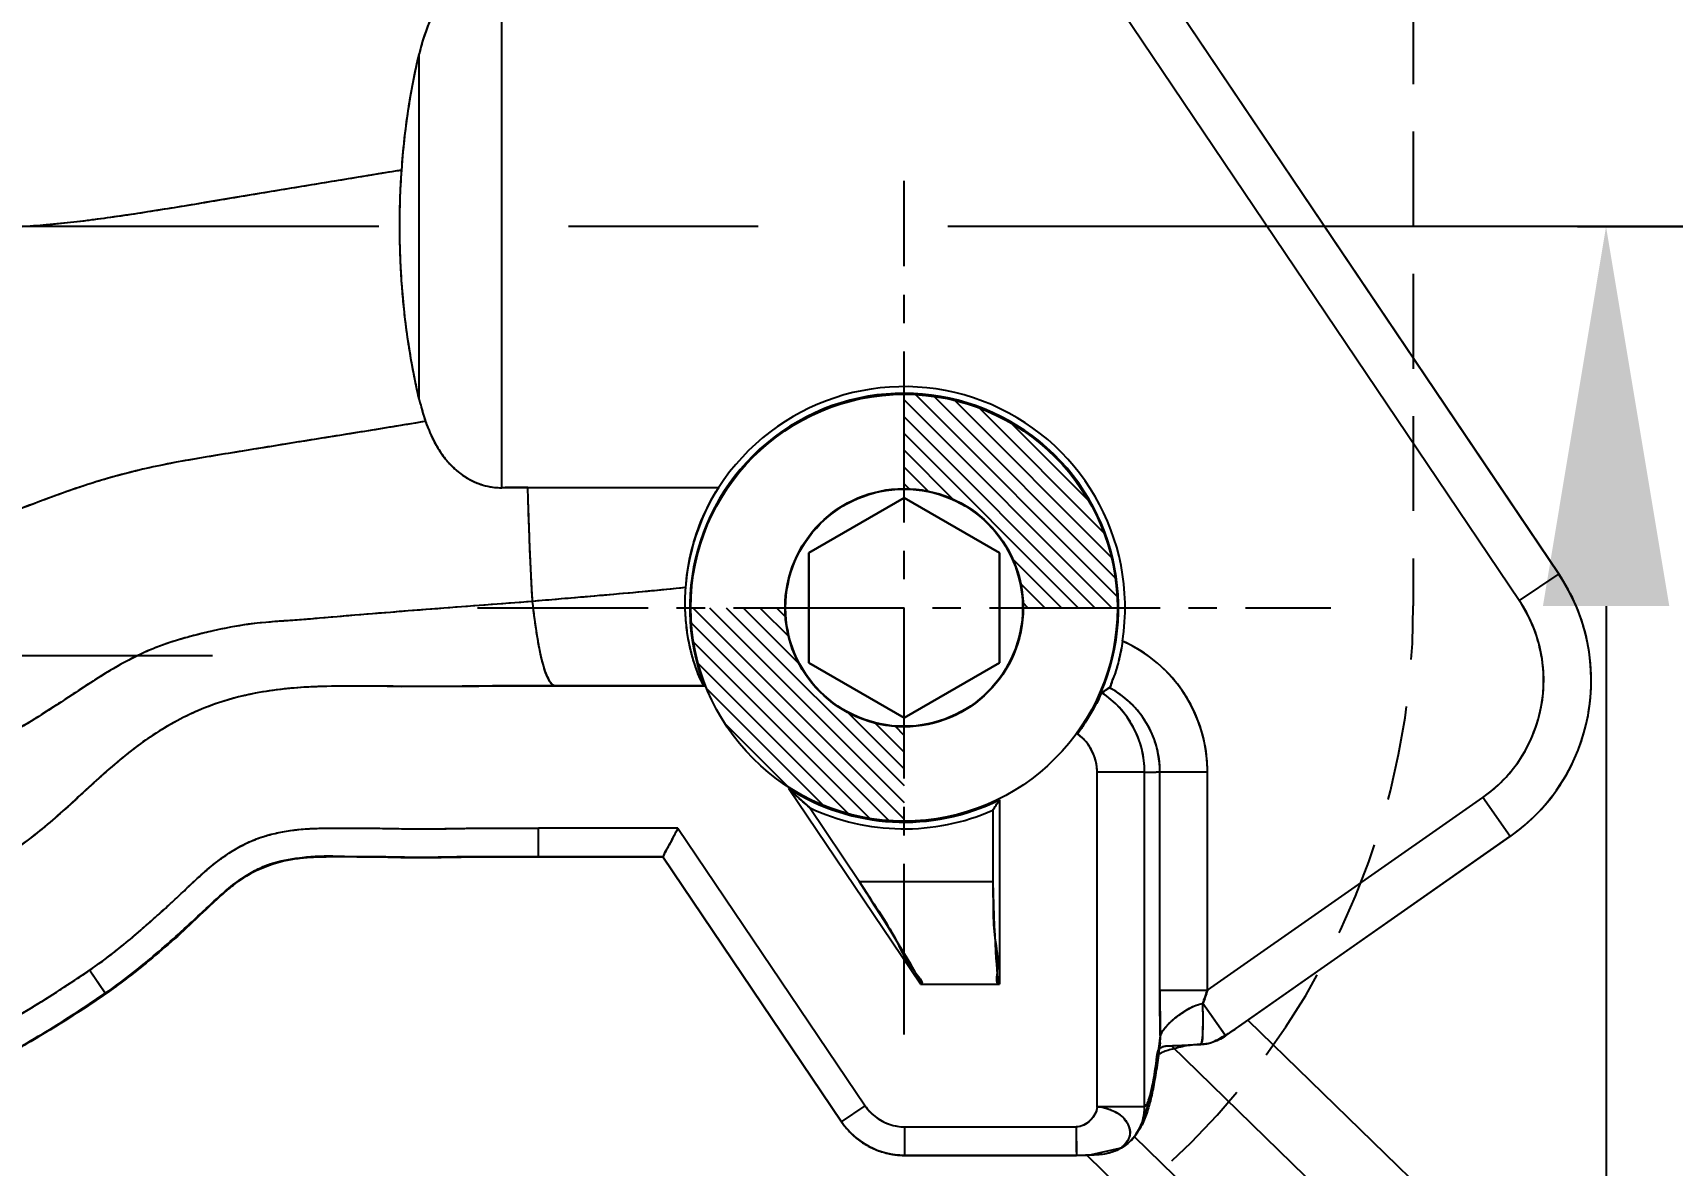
# Model space of a CAD drawing. Header units: millimetres. Extents: x 23075 to 24509, y -21593 to -20579.
# Drawn here: x 23728.56 to 23745.86, y -20916.78 to -20904.84 of the extents above; entities that cross this region are included whole.
import ezdxf

# ---------------------------------------------------------------- set-up
doc = ezdxf.new("R2010")
doc.units = ezdxf.units.MM
doc.header["$LTSCALE"] = 8
for name, pattern in [('CENTER', [2, 1.25, -0.25, 0.25, -0.25]), ('CENTER2', [1.125, 0.75, -0.125, 0.125, -0.125]), ('HIDDEN', [0.375, 0.25, -0.125]), ('HIDDEN2', [0.1875, 0.125, -0.0625])]:
    doc.linetypes.add(name, pattern=pattern)
doc.layers.get('DEFPOINTS').update_dxf_attribs({"color": 6})
for name, color, linetype in [('Cav-cor', 30, 'Continuous'), ('CL', 1, 'Continuous'), ('PIN', 5, 'Continuous'), ('PRODUCT', 1, 'Continuous'), ('SCREW', 52, 'HIDDEN'), ('SP', 3, 'Continuous')]:
    doc.layers.add(name, color=color, linetype=linetype)
doc.layers.add('dim', color=3, linetype='Continuous', lineweight=15)
doc.styles.get("Standard").update_dxf_attribs({"font": 'txt.shx', "width": 0.8, "bigfont": 'chineset.shx'})
doc.dimstyles.new('ISO-25', dxfattribs={"dimtxt": 5, "dimasz": 4, "dimexe": 0.3, "dimexo": 0.3, "dimtad": 0, "dimzin": 1, "dimdsep": 46, "dimtxsty": 'Standard', "dimcen": 0, "dimclrd": 3, "dimclre": 3, "dimclrt": 3, "dimazin": 0, "dimtfac": 1, "dimtofl": 0, "dimtmove": 0, "dimatfit": 0, "dimfxl": 0, "dimarcsym": 0})

# ---------------------------------------------------------------- blocks, each defined once
blk = doc.blocks.new('20100512.182342')
at = {"linetype": 'HIDDEN'}
blk.add_circle((0, 0), 5.5, dxfattribs=at)
at = {"layer": 'SCREW', "linetype": 'CENTER', "ltscale": 5}
for p, q in [((0, -7.042), (0, 7.042)), ((-7, 0), (7, 0))]:
    blk.add_line(p, q, dxfattribs=at)
at = {"layer": 'SCREW', "linetype": 'Continuous'}
blk.add_lwpolyline([(-1.443, 2.5), (-2.887, 0), (-1.443, -2.5), (1.443, -2.5), (2.887, 0), (1.443, 2.5)], close=True, dxfattribs=at)
at = {"layer": 'SCREW'}
for radius in [5, 3]:
    blk.add_circle((0, 0), radius, dxfattribs=at)
blk = doc.blocks.new('20160826.095208')
at = {"layer": 'SP', "linetype": 'HIDDEN'}
blk.add_circle((0, 0), 16.5, dxfattribs=at)
blk = doc.blocks.new('*D28240')
at = {"layer": 'DEFPOINTS', "color": 0}
for p in [(23758.156, -20906.888), (23745.158, -20996.885), (23756.656, -20996.885)]:
    blk.add_point(p, dxfattribs=at)
at = {"layer": 'dim', "color": 3, "lineweight": -2}
for p, q in [((23757.856, -20906.888), (23744.858, -20906.888)), ((23745.158, -20910.888), (23745.158, -20944.261)), ((23745.158, -20992.885), (23745.158, -20959.511)), ((23756.356, -20996.885), (23744.858, -20996.885))]:
    blk.add_line(p, q, dxfattribs=at)
at = {"layer": 'dim', "color": 3}
for points in [[(23745.825, -20910.888), (23744.492, -20910.888), (23745.158, -20906.888)], [(23744.492, -20992.885), (23745.825, -20992.885), (23745.158, -20996.885)]]:
    blk.add_solid(points, dxfattribs=at)
at = {"layer": 'dim', "color": 3, "insert": (23745.158, -20951.886), "char_height": 5, "attachment_point": 5, "rotation": 90}
blk.add_mtext('90.00', dxfattribs=at)

msp = doc.modelspace()

# ---------------------------------------------------------------- hatches: boundary and pattern name
at = {"layer": 'PIN', "linetype": 'Continuous'}
h = msp.add_hatch(dxfattribs=at)
h.set_pattern_fill('ANSI31', color=62, angle=90, style=0)
h.set_pattern_definition([(135, (23503.0448, -21216.53361), (-0.088388348, -0.088388348), [])])
h.paths.add_polyline_path([(23737.754, -20909.655), (23737.754, -20908.655, -0.414214), (23740.004, -20910.905), (23739.004, -20910.905, 0.414214)])
h.paths.add_polyline_path([(23735.504, -20910.905), (23736.504, -20910.905, 0.414214), (23737.754, -20912.155), (23737.754, -20913.155, -0.414214)])

# ---------------------------------------------------------------- linework, layer by layer
at = {"linetype": 'HIDDEN2'}
msp.add_lwpolyline([(23743.125, -20896.885), (23743.125, -20910.885, -0.414214), (23735.125, -20918.885), (23711.125, -20918.885, -0.414214), (23703.125, -20910.885), (23703.125, -20896.885, -0.414214), (23711.125, -20888.885), (23735.125, -20888.885, -0.414214)], format="xyb", close=True, dxfattribs=at)
at = {"layer": 'Cav-cor', "color": 241}
for p, q in [((23744.657, -20910.548), (23738.218, -20901.001)), ((23744.242, -20910.828), (23738.622, -20902.496)), ((23733.51, -20909.64), (23733.51, -20904.137)), ((23732.64, -20908.71), (23732.64, -20905.064)), ((23737.754, -20909.745), (23736.749, -20910.325)), ((23738.759, -20910.325), (23737.754, -20909.745)), ((23736.749, -20910.325), (23736.749, -20911.485)), ((23738.759, -20911.485), (23738.759, -20910.325)), ((23744.659, -20910.547), (23744.242, -20910.828)), ((23736.749, -20911.485), (23737.754, -20912.066)), ((23737.754, -20912.066), (23738.759, -20911.485)), ((23732.302, -20911.733), (23732.457, -20911.735)), ((23732.457, -20911.735), (23734.08, -20911.728)), ((23734.079, -20911.729), (23735.647, -20911.728)), ((23735.648, -20911.728), (23735.647, -20911.728)), ((23740.291, -20912.64), (23739.79, -20912.64)), ((23739.79, -20916.168), (23739.79, -20912.64)), ((23740.291, -20916.168), (23740.291, -20912.64)), ((23740.452, -20912.635), (23740.954, -20912.635)), ((23740.452, -20914.938), (23740.452, -20912.635)), ((23740.954, -20914.938), (23740.954, -20912.635)), ((23737.927, -20914.875), (23736.534, -20912.809)), ((23738.759, -20912.931), (23738.759, -20914.875)), ((23740.954, -20914.938), (23743.857, -20912.906)), ((23744.145, -20913.317), (23743.857, -20912.906)), ((23737.28, -20913.79), (23736.756, -20913.012)), ((23738.689, -20913.041), (23738.689, -20913.79)), ((23733.896, -20913.527), (23733.897, -20913.23)), ((23735.369, -20913.229), (23737.343, -20916.156)), ((23741.281, -20915.323), (23744.144, -20913.318)), ((23735.208, -20913.526), (23737.093, -20916.321)), ((23737.28, -20913.79), (23738.689, -20913.79)), ((23729.326, -20914.97), (23729.161, -20914.727)), ((23737.927, -20914.875), (23738.759, -20914.875)), ((23740.452, -20914.938), (23740.954, -20914.938)), ((23741.14, -20915.412), (23740.905, -20915.078)), ((23741.381, -20915.253), (23747.395, -20921.104)), ((23740.426, -20915.599), (23740.432, -20915.576)), ((23740.454, -20915.494), (23740.439, -20915.559)), ((23740.454, -20915.493), (23740.457, -20915.432)), ((23740.454, -20915.494), (23740.454, -20915.493)), ((23740.573, -20915.522), (23746.867, -20921.646)), ((23740.884, -20915.508), (23740.92, -20915.506)), ((23737.093, -20916.325), (23737.343, -20916.156)), ((23740.291, -20916.168), (23739.79, -20916.168)), ((23737.76, -20916.378), (23739.57, -20916.378)), ((23737.76, -20916.676), (23737.76, -20916.378)), ((23739.57, -20916.378), (23739.571, -20916.677)), ((23739.699, -20916.676), (23740.056, -20916.594)), ((23740.181, -20916.481), (23745.588, -20921.742)), ((23737.76, -20916.676), (23739.681, -20916.676)), ((23739.681, -20916.676), (23745.248, -20922.091)), ((23739.681, -20916.676), (23739.699, -20916.676))]:
    msp.add_line(p, q, dxfattribs=at)
msp.add_circle((23737.754, -20910.905), 1.256, dxfattribs=at)
for centre, radius, start, end in [((23737.754, -20910.905), 2.261, 323.9916, 201.3485), ((23737.754, -20910.905), 2.331, 351.286, 147.1505), ((23733.665, -20948.178), 38.539, 89.8223, 90.2302), ((23737.713, -20910.853), 2.269, 147.692, 175.9489), ((23742.992, -20911.671), 1.508, 305.0016, 33.9961), ((23739.449, -20912.634), 1.505, 359.9917, 66.0975), ((23736.796, -20907.182), 5.531, 303.3777, 304.3651), ((23739.448, -20912.635), 1.004, 0.0275, 62.0565), ((23739.286, -20912.64), 1.005, 0.0006, 56.6172), ((23739.288, -20912.64), 0.502, 0.0062, 53.9263), ((23740.267, -20909.591), 3.049, 270.4668, 273.4896), ((23739.844, -20909.418), 4.739, 225.6963, 229.3278), ((23737.754, -20910.905), 2.261, 237.3504, 296.3878), ((23734.114, -20910.049), 5.466, 326.8169, 328.186), ((23737.754, -20910.905), 2.331, 244.642, 293.6389), ((23765.571, -20914.953), 25.119, 179.9658, 181.0915), ((23759.475, -20921.487), 19.644, 160.5266, 160.9566), ((23731.748, -20914.377), 8.773, 352.1525, 352.6366), ((23730.346, -20914.194), 10.186, 352.6293, 353.0206), ((23740.873, -20915.143), 0.366, 277.3749, 285.8484), ((23737.76, -20915.875), 0.502, 213.9935, 269.9953), ((23739.786, -20916.169), 0.505, 345.7326, 0.1007), ((23737.76, -20915.872), 0.804, 213.9892, 269.9886)]:
    msp.add_arc(centre, radius, start, end, dxfattribs=at)
for centre, major_axis, ratio, start_param, end_param in [((23742.991, -20911.672), (1.647, 1.153), 0.999962, -1.570796, -0.017453), ((23732.538, -20906.885), (-5.391, 7.989), 0.01447, -3.151355, -2.624121), ((23738.759, -20906.885), (0, 7.99), 0.017455, -3.668826, -3.141593)]:
    msp.add_ellipse(centre, major_axis=major_axis, ratio=ratio, start_param=start_param, end_param=end_param, dxfattribs=at)
for points, knots in [([(23733.51, -20904.137), (23733.449, -20904.136), (23733.328, -20904.152), (23733.161, -20904.221), (23733.02, -20904.324), (23732.867, -20904.49), (23732.731, -20904.74), (23732.666, -20904.955), (23732.64, -20905.064)], [0, 0, 0, 0, 0.133441, 0.263403, 0.389037, 0.511723, 0.754131, 1, 1, 1, 1]), ([(23732.455, -20906.292), (23732.463, -20906.186), (23732.481, -20905.976), (23732.534, -20905.566), (23732.593, -20905.262), (23732.64, -20905.064)], [0, 0, 0, 0, 0.255872, 0.508491, 1, 1, 1, 1]), ([(23732.455, -20906.292), (23732.267, -20906.322), (23731.89, -20906.384), (23731.326, -20906.477), (23730.761, -20906.57), (23730.197, -20906.665), (23729.633, -20906.756), (23729.161, -20906.823), (23728.784, -20906.864), (23728.502, -20906.887), (23728.223, -20906.897), (23728.038, -20906.904), (23727.947, -20906.912)], [0, 0, 0, 0, 0.125618, 0.251224, 0.376854, 0.502429, 0.628152, 0.75348, 0.815933, 0.878128, 0.939737, 1, 1, 1, 1]), ([(23732.64, -20908.71), (23732.594, -20908.519), (23732.54, -20908.226), (23732.486, -20907.831), (23732.448, -20907.424), (23732.427, -20906.91), (23732.44, -20906.498), (23732.455, -20906.292)], [0, 0, 0, 0, 0.241975, 0.366097, 0.491814, 0.74582, 1, 1, 1, 1]), ([(23732.64, -20908.71), (23732.645, -20908.729), (23732.664, -20908.807), (23732.687, -20908.883), (23732.706, -20908.94)], [0, 0, 0, 0, 0.251118, 1, 1, 1, 1]), ([(23732.706, -20908.94), (23732.504, -20908.974), (23732.101, -20909.041), (23731.596, -20909.12), (23731.192, -20909.185), (23730.89, -20909.235), (23730.588, -20909.284), (23730.285, -20909.334), (23729.984, -20909.388), (23729.583, -20909.474), (23729.19, -20909.586), (23728.805, -20909.722), (23728.519, -20909.83), (23728.231, -20909.931), (23728.037, -20909.993), (23727.939, -20910.022)], [0, 0, 0, 0, 0.125113, 0.250229, 0.3128, 0.375367, 0.437867, 0.500326, 0.562826, 0.625482, 0.750789, 0.813091, 0.875191, 0.937487, 1, 1, 1, 1]), ([(23732.706, -20908.94), (23732.736, -20909.027), (23732.792, -20909.154), (23732.891, -20909.31), (23733.014, -20909.452), (23733.213, -20909.597), (23733.41, -20909.64), (23733.51, -20909.64)], [0, 0, 0, 0, 0.243105, 0.36437, 0.486331, 0.736729, 1, 1, 1, 1]), ([(23733.835, -20910.838), (23733.823, -20910.656), (23733.805, -20910.256), (23733.791, -20909.857), (23733.785, -20909.64)], [0, 0, 0, 0, 0.456828, 1, 1, 1, 1]), ([(23735.795, -20909.64), (23735.544, -20909.641), (23735.041, -20909.641), (23734.371, -20909.642), (23733.952, -20909.64), (23733.785, -20909.64)], [0, 0, 0, 0, 0.375, 0.75, 1, 1, 1, 1]), ([(23735.45, -20910.693), (23735.315, -20910.706), (23735.046, -20910.733), (23734.643, -20910.769), (23734.239, -20910.804), (23733.97, -20910.827), (23733.835, -20910.838)], [0, 0, 0, 0, 0.249969, 0.500017, 0.750025, 1, 1, 1, 1]), ([(23735.647, -20911.728), (23735.645, -20911.729), (23735.64, -20911.722), (23735.632, -20911.711), (23735.621, -20911.69), (23735.607, -20911.661), (23735.591, -20911.624), (23735.564, -20911.558), (23735.529, -20911.455), (23735.491, -20911.308), (23735.459, -20911.13), (23735.442, -20910.921), (23735.444, -20910.772), (23735.45, -20910.693)], [0, 0, 0, 0, 0.005946, 0.019378, 0.04109, 0.071219, 0.10965, 0.15581, 0.270331, 0.413998, 0.581611, 0.778189, 1, 1, 1, 1]), ([(23733.835, -20910.838), (23733.585, -20910.858), (23733.211, -20910.887), (23732.711, -20910.924), (23732.336, -20910.954), (23731.961, -20910.983), (23731.649, -20911.011), (23731.399, -20911.032), (23731.148, -20911.049), (23730.835, -20911.073), (23730.526, -20911.133), (23730.282, -20911.192), (23730.1, -20911.242), (23729.92, -20911.301), (23729.687, -20911.396), (23729.41, -20911.543), (23729.095, -20911.745), (23728.784, -20911.951), (23728.468, -20912.151), (23728.25, -20912.275), (23728.138, -20912.331)], [0, 0, 0, 0, 0.124972, 0.187523, 0.250103, 0.312567, 0.375042, 0.40634, 0.437702, 0.500393, 0.562956, 0.594334, 0.625753, 0.657156, 0.688563, 0.751283, 0.813411, 0.875267, 0.937351, 1, 1, 1, 1]), ([(23734.079, -20911.729), (23734.067, -20911.729), (23734.046, -20911.719), (23734.026, -20911.695), (23734.002, -20911.657), (23733.973, -20911.591), (23733.942, -20911.492), (23733.913, -20911.365), (23733.872, -20911.145), (23733.85, -20910.966), (23733.835, -20910.838)], [0, 0, 0, 0, 0.039647, 0.066487, 0.099466, 0.182034, 0.292065, 0.428696, 0.592958, 1, 1, 1, 1]), ([(23740.059, -20911.258), (23740.049, -20911.321), (23740.031, -20911.412), (23740, -20911.527), (23739.978, -20911.6), (23739.959, -20911.652), (23739.946, -20911.687), (23739.937, -20911.708), (23739.931, -20911.724), (23739.925, -20911.736), (23739.921, -20911.743), (23739.92, -20911.747), (23739.919, -20911.748)], [0, 0, 0, 0, 0.374325, 0.545146, 0.696078, 0.821241, 0.872668, 0.915919, 0.950485, 0.976119, 0.992659, 1, 1, 1, 1]), ([(23732.302, -20911.733), (23732.107, -20911.731), (23731.716, -20911.727), (23731.129, -20911.756), (23730.552, -20911.877), (23730.012, -20912.115), (23729.529, -20912.453), (23729.098, -20912.851), (23728.665, -20913.247), (23728.348, -20913.477), (23728.184, -20913.584)], [0, 0, 0, 0, 0.125028, 0.250037, 0.374998, 0.499946, 0.62492, 0.749943, 0.874978, 1, 1, 1, 1]), ([(23739.839, -20911.801), (23739.838, -20911.802), (23739.837, -20911.806), (23739.832, -20911.813), (23739.826, -20911.824), (23739.819, -20911.84), (23739.809, -20911.859), (23739.792, -20911.892), (23739.767, -20911.941), (23739.731, -20912.007), (23739.688, -20912.08), (23739.638, -20912.157), (23739.602, -20912.209), (23739.583, -20912.234)], [0, 0, 0, 0, 0.007466, 0.024176, 0.049976, 0.084649, 0.127911, 0.179259, 0.304, 0.454273, 0.624663, 0.809191, 1, 1, 1, 1]), ([(23729.161, -20914.727), (23729.251, -20914.666), (23729.427, -20914.537), (23729.762, -20914.257), (23730.045, -20914), (23730.282, -20913.774), (23730.444, -20913.629), (23730.618, -20913.496), (23730.809, -20913.389), (23731.011, -20913.305), (23731.279, -20913.246), (23731.551, -20913.229), (23731.769, -20913.228), (23731.988, -20913.228), (23732.26, -20913.23), (23732.533, -20913.237), (23732.751, -20913.237), (23732.915, -20913.234), (23733.078, -20913.231), (23733.297, -20913.229), (23733.569, -20913.23), (23733.788, -20913.23), (23733.897, -20913.23)], [0, 0, 0, 0, 0.062507, 0.125015, 0.250027, 0.281282, 0.312537, 0.375, 0.40625, 0.4375, 0.499937, 0.562423, 0.593679, 0.624935, 0.687445, 0.749956, 0.781212, 0.812467, 0.843723, 0.874978, 0.937489, 1, 1, 1, 1]), ([(23735.369, -20913.229), (23735.35, -20913.265), (23735.322, -20913.318), (23735.286, -20913.385), (23735.262, -20913.43), (23735.242, -20913.469), (23735.227, -20913.496), (23735.218, -20913.513), (23735.214, -20913.522), (23735.211, -20913.527), (23735.21, -20913.53), (23735.209, -20913.531)], [0, 0, 0, 0, 0.356501, 0.523027, 0.673953, 0.80328, 0.904884, 0.943346, 0.972547, 0.991688, 1, 1, 1, 1]), ([(23729.332, -20914.966), (23729.419, -20914.907), (23729.589, -20914.781), (23729.834, -20914.581), (23730.072, -20914.372), (23730.305, -20914.159), (23730.534, -20913.94), (23730.738, -20913.773), (23730.92, -20913.664), (23731.115, -20913.583), (23731.377, -20913.534), (23731.64, -20913.525), (23731.851, -20913.526), (23732.062, -20913.526), (23732.326, -20913.529), (23732.642, -20913.537), (23732.958, -20913.53), (23733.275, -20913.526), (23733.591, -20913.527), (23733.802, -20913.527), (23733.907, -20913.527)], [0, 0, 0, 0, 0.0625, 0.125001, 0.187504, 0.250006, 0.312512, 0.374997, 0.406268, 0.437532, 0.499985, 0.562476, 0.593728, 0.62498, 0.687483, 0.749987, 0.812489, 0.874993, 0.937496, 1, 1, 1, 1]), ([(23727.905, -20915.497), (23728.117, -20915.374), (23728.546, -20915.134), (23728.958, -20914.866), (23729.161, -20914.727)], [0, 0, 0, 0, 0.500026, 1, 1, 1, 1]), ([(23728.054, -20915.754), (23728.27, -20915.628), (23728.706, -20915.382), (23729.126, -20915.108), (23729.332, -20914.966)], [0, 0, 0, 0, 0.499985, 1, 1, 1, 1]), ([(23740.457, -20915.432), (23740.46, -20915.399), (23740.504, -20915.327), (23740.604, -20915.235), (23740.736, -20915.138), (23740.845, -20915.087), (23740.905, -20915.078)], [0, 0, 0, 0, 0.167324, 0.40479, 0.69157, 1, 1, 1, 1]), ([(23740.906, -20915.376), (23740.908, -20915.331), (23740.91, -20915.232), (23740.905, -20915.132), (23740.905, -20915.078)], [0, 0, 0, 0, 0.454474, 1, 1, 1, 1]), ([(23740.884, -20915.508), (23740.888, -20915.506), (23740.894, -20915.492), (23740.898, -20915.466), (23740.903, -20915.425), (23740.905, -20915.394), (23740.906, -20915.376)], [0, 0, 0, 0, 0.107191, 0.30679, 0.607255, 1, 1, 1, 1]), ([(23741.062, -20915.457), (23741.071, -20915.452), (23741.107, -20915.431), (23741.144, -20915.41), (23741.171, -20915.394)], [0, 0, 0, 0, 0.243594, 1, 1, 1, 1]), ([(23741.171, -20915.394), (23741.181, -20915.388), (23741.218, -20915.365), (23741.255, -20915.341), (23741.281, -20915.323)], [0, 0, 0, 0, 0.246605, 1, 1, 1, 1]), ([(23740.432, -20915.576), (23740.436, -20915.567), (23740.447, -20915.551), (23740.463, -20915.541), (23740.471, -20915.537)], [0, 0, 0, 0, 0.498931, 1, 1, 1, 1]), ([(23740.471, -20915.537), (23740.475, -20915.535), (23740.489, -20915.529), (23740.504, -20915.526), (23740.516, -20915.525)], [0, 0, 0, 0, 0.236284, 1, 1, 1, 1]), ([(23740.516, -20915.525), (23740.52, -20915.524), (23740.539, -20915.522), (23740.558, -20915.522), (23740.573, -20915.522)], [0, 0, 0, 0, 0.239393, 1, 1, 1, 1]), ([(23740.573, -20915.522), (23740.593, -20915.522), (23740.637, -20915.521), (23740.74, -20915.514), (23740.824, -20915.51), (23740.884, -20915.508)], [0, 0, 0, 0, 0.190341, 0.424182, 1, 1, 1, 1]), ([(23740.973, -20915.495), (23740.981, -20915.492), (23741.011, -20915.483), (23741.041, -20915.469), (23741.062, -20915.457)], [0, 0, 0, 0, 0.246434, 1, 1, 1, 1]), ([(23740.363, -20915.995), (23740.369, -20915.965), (23740.395, -20915.833), (23740.414, -20915.701), (23740.426, -20915.599)], [0, 0, 0, 0, 0.231463, 1, 1, 1, 1]), ([(23740.181, -20916.481), (23740.228, -20916.419), (23740.303, -20916.258), (23740.344, -20916.088), (23740.363, -20915.995)], [0, 0, 0, 0, 0.451805, 1, 1, 1, 1]), ([(23739.79, -20916.168), (23739.785, -20916.222), (23739.73, -20916.324), (23739.623, -20916.378), (23739.57, -20916.378)], [0, 0, 0, 0, 0.50285, 1, 1, 1, 1]), ([(23739.79, -20916.168), (23739.824, -20916.165), (23739.875, -20916.176), (23739.938, -20916.2), (23739.982, -20916.219), (23740.023, -20916.242), (23740.067, -20916.279), (23740.093, -20916.314), (23740.107, -20916.337)], [0, 0, 0, 0, 0.272388, 0.40825, 0.538291, 0.66159, 0.779242, 1, 1, 1, 1]), ([(23740.107, -20916.337), (23740.111, -20916.345), (23740.126, -20916.373), (23740.136, -20916.405), (23740.137, -20916.428)], [0, 0, 0, 0, 0.265492, 1, 1, 1, 1]), ([(23740.137, -20916.428), (23740.137, -20916.436), (23740.137, -20916.468), (23740.126, -20916.499), (23740.113, -20916.52)], [0, 0, 0, 0, 0.242264, 1, 1, 1, 1]), ([(23740.113, -20916.52), (23740.109, -20916.526), (23740.092, -20916.552), (23740.07, -20916.575), (23740.051, -20916.59)], [0, 0, 0, 0, 0.245912, 1, 1, 1, 1]), ([(23740.056, -20916.594), (23740.067, -20916.587), (23740.103, -20916.561), (23740.136, -20916.532), (23740.157, -20916.509)], [0, 0, 0, 0, 0.30146, 1, 1, 1, 1]), ([(23740.157, -20916.509), (23740.159, -20916.507), (23740.167, -20916.497), (23740.175, -20916.488), (23740.181, -20916.481)], [0, 0, 0, 0, 0.309021, 1, 1, 1, 1])]:
    msp.add_open_spline(points, degree=3, knots=knots, dxfattribs=at)
for points in [[(23735.369, -20913.229), (23734.878, -20913.229), (23734.388, -20913.23), (23733.897, -20913.23)], [(23733.907, -20913.527), (23734.341, -20913.527), (23734.774, -20913.527), (23735.208, -20913.526)]]:
    msp.add_open_spline(points, degree=3, dxfattribs=at)
at = {"layer": 'CL', "color": 6, "linetype": 'CENTER'}
msp.add_line((23748.214, -20906.885), (23697.129, -20906.885), dxfattribs=at)
at = {"layer": 'PIN', "color": 62, "linetype": 'CENTER2', "ltscale": 0.3}
for p, q in [((23737.754, -20915.405), (23737.754, -20906.405)), ((23733.254, -20910.905), (23742.254, -20910.905))]:
    msp.add_line(p, q, dxfattribs=at)
at = {"layer": 'PIN', "color": 152, "linetype": 'CENTER2'}
msp.add_line((23718.517, -20911.408), (23730.459, -20911.408), dxfattribs=at)
at = {"layer": 'PIN', "color": 62}
for radius in [2.25, 1.25]:
    msp.add_circle((23737.754, -20910.905), radius, dxfattribs=at)
at = {"layer": 'PRODUCT'}
for p, q in [((23744.659, -20910.547), (23738.35, -20901.195)), ((23744.242, -20910.828), (23738.622, -20902.496)), ((23733.51, -20909.64), (23733.51, -20904.137)), ((23732.64, -20908.71), (23732.64, -20905.064)), ((23736.749, -20910.325), (23737.754, -20909.745)), ((23737.754, -20909.745), (23738.759, -20910.325)), ((23736.749, -20911.485), (23736.749, -20910.325)), ((23738.759, -20910.325), (23738.759, -20911.485)), ((23744.659, -20910.547), (23744.242, -20910.828)), ((23737.754, -20912.066), (23736.749, -20911.485)), ((23738.759, -20911.485), (23737.754, -20912.066)), ((23740.291, -20912.64), (23739.79, -20912.64)), ((23739.79, -20916.168), (23739.79, -20912.64)), ((23740.291, -20916.168), (23740.291, -20912.64)), ((23740.452, -20912.635), (23740.954, -20912.635)), ((23740.452, -20914.938), (23740.452, -20912.635)), ((23740.954, -20914.938), (23740.954, -20912.635)), ((23737.927, -20914.875), (23736.534, -20912.809)), ((23738.759, -20912.931), (23738.759, -20914.875)), ((23740.954, -20914.938), (23743.857, -20912.906)), ((23744.145, -20913.317), (23743.857, -20912.906)), ((23737.28, -20913.79), (23736.756, -20913.012)), ((23738.689, -20913.041), (23738.689, -20913.79)), ((23733.896, -20913.531), (23733.897, -20913.23)), ((23735.369, -20913.229), (23737.343, -20916.156)), ((23741.144, -20915.419), (23744.145, -20913.317)), ((23735.209, -20913.53), (23737.093, -20916.325)), ((23737.28, -20913.79), (23738.689, -20913.79)), ((23729.331, -20914.976), (23729.161, -20914.727)), ((23737.927, -20914.875), (23738.759, -20914.875)), ((23740.452, -20914.938), (23740.954, -20914.938)), ((23741.144, -20915.419), (23740.905, -20915.078)), ((23740.454, -20915.493), (23740.457, -20915.432)), ((23740.454, -20915.494), (23740.454, -20915.493)), ((23740.881, -20915.509), (23740.881, -20915.509)), ((23737.093, -20916.325), (23737.343, -20916.156)), ((23740.291, -20916.168), (23739.79, -20916.168)), ((23737.76, -20916.378), (23739.57, -20916.378)), ((23737.76, -20916.679), (23737.76, -20916.378)), ((23740.15, -20916.518), (23740.151, -20916.517)), ((23737.76, -20916.679), (23739.571, -20916.679)), ((23739.944, -20916.646), (23739.927, -20916.651))]:
    msp.add_line(p, q, dxfattribs=at)
msp.add_circle((23737.754, -20910.905), 1.256, dxfattribs=at)
for radius, start, end in [(2.261, 323.9916, 201.3485), (2.331, 351.286, 147.1505), (2.261, 237.3504, 296.3878), (2.331, 244.642, 293.6389)]:
    msp.add_arc((23737.754, -20910.905), radius, start, end, dxfattribs=at)
for points, start_tangent, end_tangent in [([(23733.51, -20904.137), (23733.32, -20904.163), (23733.13, -20904.247), (23732.965, -20904.385), (23732.828, -20904.569), (23732.72, -20904.798), (23732.64, -20905.064)], (-0.999998, 0.002105), (-0.231103, -0.972929)), ([(23732.455, -20906.292), (23732.491, -20905.903), (23732.552, -20905.49), (23732.64, -20905.064)], (0.073879, 0.997267), (0.231103, 0.972929)), ([(23732.455, -20906.292), (23732.043, -20906.359), (23731.53, -20906.444), (23731.017, -20906.528), (23730.504, -20906.613), (23729.991, -20906.698), (23729.477, -20906.777), (23729.22, -20906.813), (23728.963, -20906.844), (23728.706, -20906.87), (23728.45, -20906.888), (23728.196, -20906.898), (23727.947, -20906.912)], (-0.987508, -0.157569), (-0.997143, -0.075535)), ([(23732.64, -20908.71), (23732.601, -20908.534), (23732.565, -20908.348), (23732.532, -20908.151), (23732.502, -20907.945), (23732.477, -20907.732), (23732.458, -20907.516), (23732.445, -20907.299), (23732.437, -20907.085), (23732.434, -20906.878), (23732.437, -20906.678), (23732.443, -20906.485), (23732.455, -20906.292)], (-0.231229, 0.972899), (0.073878, 0.997267)), ([(23732.64, -20908.71), (23732.671, -20908.828), (23732.706, -20908.94)], (0.231229, -0.972899), (0.32407, -0.946033)), ([(23732.706, -20908.94), (23732.288, -20909.009), (23731.797, -20909.089), (23731.305, -20909.167), (23730.813, -20909.248), (23730.322, -20909.328), (23729.833, -20909.421), (23729.349, -20909.543), (23728.876, -20909.697), (23728.644, -20909.783), (23728.412, -20909.868), (23728.176, -20909.948), (23727.939, -20910.022)], (-0.986032, -0.166557), (-0.957637, -0.287978)), ([(23732.706, -20908.94), (23732.753, -20909.06), (23732.812, -20909.179), (23732.89, -20909.302), (23732.997, -20909.424), (23733.138, -20909.534), (23733.314, -20909.612), (23733.51, -20909.64)], (0.324044, -0.946042), (0.999994, 0.003564)), ([(23733.785, -20909.64), (23733.647, -20909.64), (23733.51, -20909.64)], (-0.999994, 0.003554), (-0.999994, -0.003564)), ([(23733.835, -20910.838), (23733.827, -20910.703), (23733.82, -20910.56), (23733.813, -20910.41), (23733.806, -20910.253), (23733.8, -20910.087), (23733.794, -20909.915), (23733.788, -20909.737), (23733.785, -20909.64)], (-0.064043, 0.997947), (-0.031642, 0.999499)), ([(23735.795, -20909.64), (23735.118, -20909.641), (23734.448, -20909.642), (23733.785, -20909.64)], (-1, -0.000604), (-0.999994, 0.003477)), ([(23735.45, -20910.693), (23735.501, -20910.349), (23735.615, -20909.989), (23735.795, -20909.64)], (0.06951, 0.997581), (0.533828, 0.845593)), ([(23744.145, -20913.317), (23744.434, -20913.071), (23744.706, -20912.721), (23744.907, -20912.282), (23744.998, -20911.794), (23744.97, -20911.312), (23744.842, -20910.884), (23744.659, -20910.547)], (0.81916, 0.573565), (-0.559211, 0.829026)), ([(23735.45, -20910.693), (23735.187, -20910.719), (23734.924, -20910.744), (23734.38, -20910.792), (23734.107, -20910.815), (23733.835, -20910.838)], (-0.995575, -0.093972), (-0.997027, -0.077049)), ([(23735.647, -20911.728), (23735.635, -20911.715), (23735.61, -20911.668), (23735.575, -20911.586), (23735.536, -20911.471), (23735.496, -20911.322), (23735.464, -20911.145), (23735.446, -20910.933), (23735.45, -20910.693)], (-0.957548, -0.288274), (0.069512, 0.997581)), ([(23733.835, -20910.838), (23733.336, -20910.877), (23732.836, -20910.915), (23732.335, -20910.954), (23731.836, -20910.995), (23731.337, -20911.036), (23730.836, -20911.08), (23730.343, -20911.178), (23729.862, -20911.325), (23729.411, -20911.548), (23728.991, -20911.814), (23728.574, -20912.083), (23728.359, -20912.212), (23728.138, -20912.331)], (-0.9966, -0.082396), (-0.893153, -0.449754)), ([(23734.08, -20911.729), (23734.066, -20911.727), (23734.051, -20911.72), (23734.037, -20911.708), (23734.022, -20911.689), (23734.008, -20911.666), (23733.994, -20911.638), (23733.98, -20911.606), (23733.953, -20911.525), (23733.927, -20911.425), (23733.902, -20911.307), (23733.878, -20911.168), (23733.856, -20911.01), (23733.835, -20910.838)], (-0.999831, -0.018378), (-0.116916, 0.993142)), ([(23743.857, -20912.906), (23744.074, -20912.721), (23744.278, -20912.458), (23744.428, -20912.129), (23744.497, -20911.764), (23744.475, -20911.401), (23744.379, -20911.081), (23744.242, -20910.828)], (0.819169, 0.573552), (-0.559231, 0.829012)), ([(23740.059, -20911.258), (23740.02, -20911.449), (23739.975, -20911.607), (23739.936, -20911.71), (23739.919, -20911.748)], (-0.151257, -0.988494), (-0.825344, -0.56463)), ([(23740.954, -20912.635), (23740.914, -20912.29), (23740.797, -20911.965), (23740.609, -20911.675), (23740.359, -20911.435), (23740.059, -20911.258)], (0.000429, 1), (-0.913681, 0.406432)), ([(23731.43, -20911.744), (23731.143, -20911.77), (23730.679, -20911.86), (23730.245, -20912.018), (23729.853, -20912.234), (23729.459, -20912.528), (23729.06, -20912.885), (23728.639, -20913.254), (23728.184, -20913.584)], (-0.998179, -0.060317), (-0.835752, -0.549107)), ([(23734.085, -20911.728), (23733.54, -20911.729), (23733.029, -20911.734), (23732.543, -20911.735), (23732.072, -20911.731), (23731.608, -20911.736), (23731.43, -20911.744)], (-0.999979, -0.006471), (-0.998179, -0.060317)), ([(23735.648, -20911.728), (23735.117, -20911.729), (23734.596, -20911.729), (23734.085, -20911.728)], (-1, 0.00088), (-0.99998, -0.006386)), ([(23739.839, -20911.801), (23739.866, -20911.783), (23739.892, -20911.766), (23739.919, -20911.748)], (0.835094, 0.550107), (0.82549, 0.564416)), ([(23740.452, -20912.635), (23740.429, -20912.418), (23740.359, -20912.213), (23740.248, -20912.028), (23740.099, -20911.871), (23739.919, -20911.748)], (0.000317, 1), (-0.883143, 0.469104)), ([(23739.839, -20911.801), (23739.819, -20911.838), (23739.769, -20911.937), (23739.688, -20912.078), (23739.583, -20912.234)], (-0.835166, -0.549998), (-0.58789, -0.808941)), ([(23740.291, -20912.64), (23740.261, -20912.395), (23740.169, -20912.159), (23740.022, -20911.955), (23739.839, -20911.801)], (-0.000007, 1), (-0.834972, 0.550293)), ([(23739.79, -20912.64), (23739.776, -20912.524), (23739.734, -20912.411), (23739.668, -20912.312), (23739.583, -20912.234)], (0.000007, 1), (-0.807861, 0.589373)), ([(23740.291, -20912.64), (23740.345, -20912.639), (23740.398, -20912.638), (23740.452, -20912.635)], (0.999969, 0.007915), (0.998159, 0.060644)), ([(23736.756, -20913.012), (23736.685, -20912.95), (23736.612, -20912.883), (23736.534, -20912.809)], (-0.758373, 0.65182), (-0.71539, 0.698725)), ([(23738.689, -20913.041), (23738.712, -20913.005), (23738.736, -20912.968), (23738.759, -20912.931)], (0.547279, 0.83695), (0.527046, 0.849837)), ([(23729.161, -20914.727), (23729.379, -20914.569), (23729.571, -20914.416), (23729.741, -20914.27), (23729.896, -20914.134), (23730.034, -20914.008), (23730.162, -20913.888), (23730.284, -20913.774), (23730.398, -20913.671), (23730.504, -20913.585), (23730.605, -20913.511), (23730.71, -20913.445), (23730.825, -20913.384), (23730.954, -20913.331), (23731.099, -20913.289), (23731.261, -20913.257), (23731.437, -20913.237), (23731.629, -20913.229), (23731.84, -20913.228), (23732.071, -20913.229), (23732.314, -20913.232), (23732.533, -20913.236), (23732.722, -20913.237), (23732.886, -20913.235), (23733.04, -20913.232), (23733.196, -20913.23), (23733.356, -20913.229), (23733.518, -20913.23), (23733.661, -20913.23), (23733.786, -20913.23), (23733.897, -20913.23)], (0.825466, 0.564451), (0.999999, -0.001102)), ([(23735.369, -20913.229), (23734.876, -20913.229), (23734.385, -20913.23), (23733.897, -20913.23)], (-1, -0.00034), (-0.999999, 0.001029)), ([(23735.369, -20913.229), (23735.303, -20913.354), (23735.251, -20913.451), (23735.219, -20913.512), (23735.209, -20913.531)], (-0.469322, -0.883027), (-0.171765, 0.985138)), ([(23731.728, -20913.524), (23731.359, -20913.548), (23730.786, -20913.753), (23730.28, -20914.191), (23729.758, -20914.652), (23729.33, -20914.976)], (-0.999998, 0.002027), (-0.822987, -0.56806)), ([(23729.33, -20914.975), (23729.561, -20914.808), (23729.762, -20914.647), (23729.939, -20914.497), (23730.096, -20914.358), (23730.238, -20914.228), (23730.369, -20914.106), (23730.488, -20913.995), (23730.594, -20913.9), (23730.688, -20913.823), (23730.775, -20913.76), (23730.862, -20913.705), (23730.954, -20913.657), (23731.054, -20913.615), (23731.171, -20913.581), (23731.306, -20913.555), (23731.459, -20913.538), (23731.635, -20913.53), (23731.728, -20913.529)], (0.825558, 0.564318), (0.999992, 0.003946)), ([(23731.728, -20913.529), (23731.839, -20913.529), (23732.069, -20913.53), (23732.308, -20913.533), (23732.528, -20913.538), (23732.724, -20913.538), (23732.892, -20913.536), (23733.045, -20913.533), (23733.081, -20913.533)], (0.999992, 0.003946), (0.999895, 0.014503)), ([(23733.896, -20913.531), (23733.332, -20913.531), (23733.081, -20913.534)], (-0.999989, 0.004627), (-0.999899, -0.014184)), ([(23733.081, -20913.533), (23733.198, -20913.531), (23733.356, -20913.531), (23733.518, -20913.531), (23733.661, -20913.531), (23733.786, -20913.531), (23733.896, -20913.531)], (0.999895, 0.014503), (0.999999, -0.001018)), ([(23733.896, -20913.531), (23734.36, -20913.531), (23734.793, -20913.531), (23735.209, -20913.53)], (1, -0.000981), (1, 0.000485)), ([(23737.28, -20913.79), (23737.663, -20914.397), (23737.876, -20914.756), (23737.927, -20914.875)], (0.538064, -0.842904), (-1, 0)), ([(23738.689, -20913.79), (23738.711, -20914.386), (23738.735, -20914.752), (23738.759, -20914.875)], (0.029967, -0.999551), (1, 0)), ([(23727.905, -20915.497), (23728.104, -20915.382), (23728.282, -20915.28), (23728.442, -20915.186), (23728.585, -20915.1), (23728.712, -20915.022), (23728.824, -20914.951), (23728.923, -20914.886), (23729.012, -20914.828), (23729.09, -20914.775), (23729.161, -20914.727)], (0.865481, 0.500942), (0.825663, 0.564164)), ([(23729.331, -20914.977), (23729.019, -20915.184), (23728.475, -20915.517), (23728.056, -20915.758)], (-0.824474, -0.5659), (-0.866235, -0.499637)), ([(23740.457, -20915.432), (23740.453, -20915.199), (23740.452, -20914.938)], (-0.019075, 0.999818), (-0.000227, 1)), ([(23740.905, -20915.078), (23740.929, -20915.009), (23740.954, -20914.938)], (0.326125, 0.945327), (0.333212, 0.942852)), ([(23740.471, -20915.386), (23740.5, -20915.341), (23740.538, -20915.298), (23740.584, -20915.255), (23740.638, -20915.211), (23740.698, -20915.168), (23740.764, -20915.128), (23740.834, -20915.096), (23740.905, -20915.078)], (0.444936, 0.895562), (0.989219, 0.146444)), ([(23740.879, -20915.504), (23740.893, -20915.491), (23740.905, -20915.404), (23740.909, -20915.258), (23740.905, -20915.078)], (0.880846, 0.473403), (0.00413, 0.999991)), ([(23740.457, -20915.432), (23740.471, -20915.386)], (0.108238, 0.994125), (0.444936, 0.895562)), ([(23740.403, -20915.8), (23740.449, -20915.494)], (0.179983, 0.98367), (0.125726, 0.992065)), ([(23740.454, -20915.493), (23740.43, -20915.674)], (-0.121562, -0.992584), (-0.140136, -0.990132)), ([(23740.449, -20915.494), (23740.457, -20915.432)], (0.125726, 0.992065), (0.121625, 0.992576)), ([(23740.729, -20915.525), (23740.567, -20915.563), (23740.45, -20915.608)], (-0.983781, -0.179374), (-0.851552, -0.524271)), ([(23740.882, -20915.509), (23740.729, -20915.525)], (-0.999022, -0.044226), (-0.983781, -0.179374)), ([(23741.144, -20915.419), (23740.991, -20915.491), (23740.881, -20915.509)], (-0.819153, -0.573576), (-0.998714, -0.050705)), ([(23740.43, -20915.674), (23740.396, -20915.888)], (-0.140136, -0.990132), (-0.174566, -0.984646)), ([(23740.45, -20915.608), (23740.438, -20915.616)], (-0.851552, -0.524271), (-0.839077, -0.544013)), ([(23740.291, -20916.168), (23740.348, -20916.046), (23740.403, -20915.8)], (0.695534, 0.718493), (0.179983, 0.98367)), ([(23740.396, -20915.888), (23740.361, -20916.064), (23740.32, -20916.214)], (-0.174566, -0.984646), (-0.305677, -0.952135)), ([(23737.343, -20916.156), (23737.39, -20916.215), (23737.448, -20916.269), (23737.518, -20916.316), (23737.597, -20916.35), (23737.679, -20916.371), (23737.76, -20916.378)], (0.55921, -0.829026), (1, -0.000004)), ([(23739.79, -20916.168), (23739.57, -20916.378)], (-0.089289, -0.996006), (-1, 0.000001)), ([(23739.79, -20916.168), (23739.942, -20916.201), (23740.061, -20916.277), (23740.126, -20916.379), (23740.128, -20916.485), (23740.062, -20916.581)], (0.99651, 0.083471), (-0.755727, -0.654887)), ([(23740.151, -20916.517), (23740.255, -20916.357), (23740.291, -20916.168)], (0.695486, 0.71854), (-0.001525, 0.999999)), ([(23740.32, -20916.214), (23740.264, -20916.355), (23740.151, -20916.517)], (-0.305677, -0.952135), (-0.695499, -0.718527)), ([(23737.093, -20916.325), (23737.167, -20916.418), (23737.261, -20916.506), (23737.374, -20916.58), (23737.499, -20916.635), (23737.631, -20916.668), (23737.735, -20916.679)], (0.559351, -0.828931), (0.999545, -0.030147)), ([(23739.57, -20916.378), (23739.57, -20916.446), (23739.57, -20916.511), (23739.57, -20916.569), (23739.57, -20916.617), (23739.571, -20916.652), (23739.571, -20916.673), (23739.571, -20916.679)], (0.001376, -0.999999), (0.030102, -0.999547)), ([(23740.062, -20916.581), (23739.944, -20916.646)], (-0.755727, -0.654887), (-0.948941, -0.315455)), ([(23740.15, -20916.518), (23740.075, -20916.582), (23739.948, -20916.645)], (-0.69714, -0.716935), (-0.949231, -0.314581)), ([(23737.735, -20916.679), (23737.758, -20916.679)], (0.999545, -0.030147), (0.999999, -0.001462)), ([(23739.669, -20916.678), (23739.571, -20916.679)], (-0.999814, -0.019276), (-1, 0.000067)), ([(23739.825, -20916.67), (23739.756, -20916.675), (23739.669, -20916.678)], (-0.994373, -0.105932), (-0.999814, -0.019276)), ([(23739.929, -20916.651), (23739.907, -20916.657), (23739.825, -20916.67)], (-0.960766, -0.277361), (-0.994373, -0.105932))]:
    msp.add_spline(points, degree=3, dxfattribs=dict(at, start_tangent=start_tangent, end_tangent=end_tangent))

# ---------------------------------------------------------------- block references
at = {"linetype": 'Continuous', "rotation": 180}
msp.add_blockref('20100512.182342', (23728.156, -20898.885), dxfattribs=at)
at = {"layer": 'SP'}
msp.add_blockref('20160826.095208', (23714.156, -20931.885), dxfattribs=at)

# ---------------------------------------------------------------- dimensions: what is measured, and where the dimension line sits
at = {"layer": 'dim'}
dim = msp.add_linear_dim(base=(23745.158, -20996.885), p1=(23758.156, -20906.888), p2=(23756.656, -20996.885), angle=90, dimstyle='ISO-25', dxfattribs=at)
dim.commit()
dim.dimension.update_dxf_attribs({"geometry": '*D28240', "text_midpoint": (23745.158, -20951.886)})

doc.saveas('drawing.dxf')
